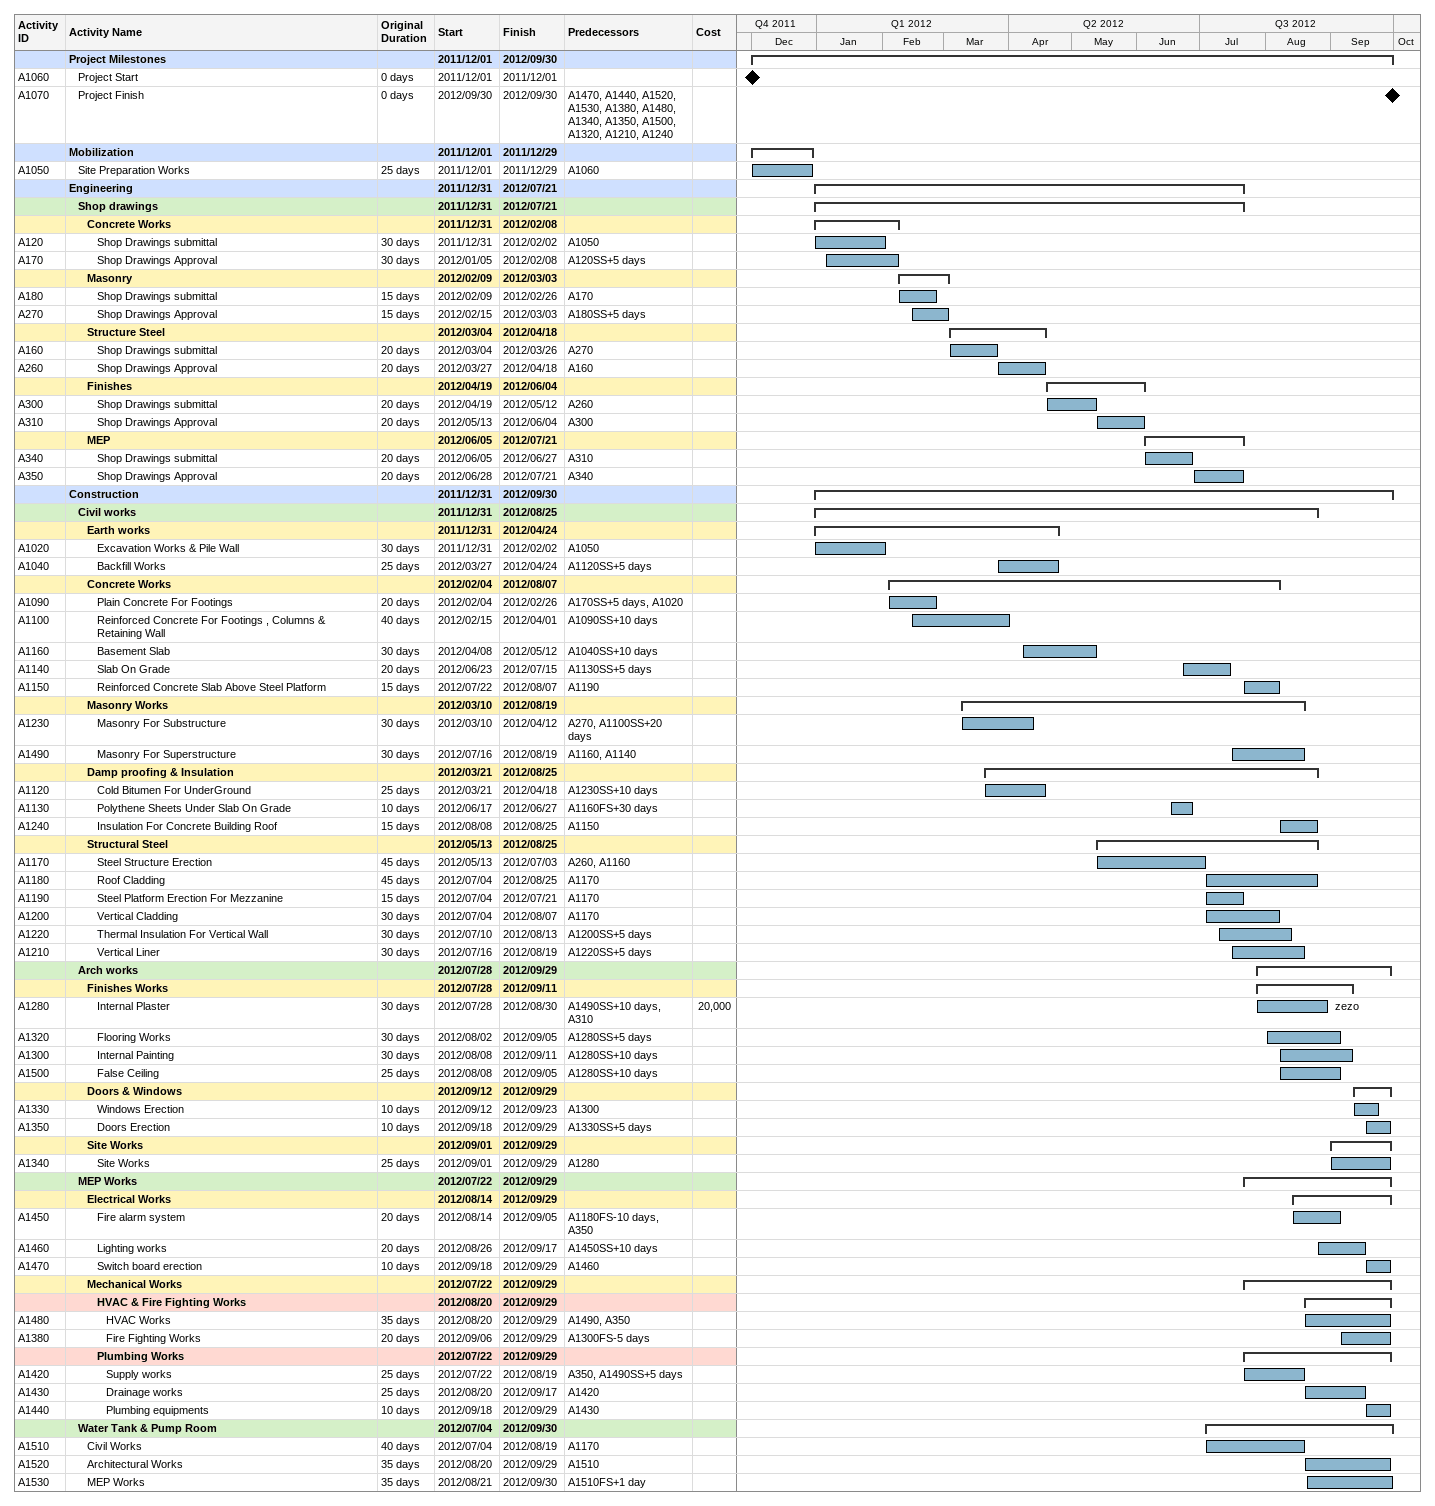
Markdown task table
| ID | Level | Task | Original duration | Start | Finish | Predecessors | Resources | Cost |
|---|---|---|---|---|---|---|---|---|
|  | 1 | **Project Milestones** |  | 2011-12-01 | 2012-09-30 |  |  |  |
| A1060 | 2 | Project Start | 0d | 2011-12-01 | 2011-12-01 |  |  |  |
| A1070 | 2 | Project Finish | 0d | 2012-09-30 | 2012-09-30 | A1470, A1440, A1520, A1530, A1380, A1480, A1340, A1350, A1500, A1320, A1210, A1240 |  |  |
|  | 1 | **Mobilization** |  | 2011-12-01 | 2011-12-29 |  |  |  |
| A1050 | 2 | Site Preparation Works | 25d | 2011-12-01 | 2011-12-29 | A1060 |  |  |
|  | 1 | **Engineering** |  | 2011-12-31 | 2012-07-21 |  |  |  |
|  | 2 | **Shop drawings** |  | 2011-12-31 | 2012-07-21 |  |  |  |
|  | 3 | **Concrete Works** |  | 2011-12-31 | 2012-02-08 |  |  |  |
| A120 | 4 | Shop Drawings submittal | 30d | 2011-12-31 | 2012-02-02 | A1050 |  |  |
| A170 | 4 | Shop Drawings Approval | 30d | 2012-01-05 | 2012-02-08 | A120SS+5d |  |  |
|  | 3 | **Masonry** |  | 2012-02-09 | 2012-03-03 |  |  |  |
| A180 | 4 | Shop Drawings submittal | 15d | 2012-02-09 | 2012-02-26 | A170 |  |  |
| A270 | 4 | Shop Drawings Approval | 15d | 2012-02-15 | 2012-03-03 | A180SS+5d |  |  |
|  | 3 | **Structure Steel** |  | 2012-03-04 | 2012-04-18 |  |  |  |
| A160 | 4 | Shop Drawings submittal | 20d | 2012-03-04 | 2012-03-26 | A270 |  |  |
| A260 | 4 | Shop Drawings Approval | 20d | 2012-03-27 | 2012-04-18 | A160 |  |  |
|  | 3 | **Finishes** |  | 2012-04-19 | 2012-06-04 |  |  |  |
| A300 | 4 | Shop Drawings submittal | 20d | 2012-04-19 | 2012-05-12 | A260 |  |  |
| A310 | 4 | Shop Drawings Approval | 20d | 2012-05-13 | 2012-06-04 | A300 |  |  |
|  | 3 | **MEP** |  | 2012-06-05 | 2012-07-21 |  |  |  |
| A340 | 4 | Shop Drawings submittal | 20d | 2012-06-05 | 2012-06-27 | A310 |  |  |
| A350 | 4 | Shop Drawings Approval | 20d | 2012-06-28 | 2012-07-21 | A340 |  |  |
|  | 1 | **Construction** |  | 2011-12-31 | 2012-09-30 |  |  |  |
|  | 2 | **Civil works** |  | 2011-12-31 | 2012-08-25 |  |  |  |
|  | 3 | **Earth works** |  | 2011-12-31 | 2012-04-24 |  |  |  |
| A1020 | 4 | Excavation Works & Pile Wall | 30d | 2011-12-31 | 2012-02-02 | A1050 |  |  |
| A1040 | 4 | Backfill Works | 25d | 2012-03-27 | 2012-04-24 | A1120SS+5d |  |  |
|  | 3 | **Concrete Works** |  | 2012-02-04 | 2012-08-07 |  |  |  |
| A1090 | 4 | Plain Concrete For Footings | 20d | 2012-02-04 | 2012-02-26 | A170SS+5d, A1020 |  |  |
| A1100 | 4 | Reinforced Concrete For Footings , Columns & Retaining Wall | 40d | 2012-02-15 | 2012-04-01 | A1090SS+10d |  |  |
| A1160 | 4 | Basement Slab | 30d | 2012-04-08 | 2012-05-12 | A1040SS+10d |  |  |
| A1140 | 4 | Slab On Grade | 20d | 2012-06-23 | 2012-07-15 | A1130SS+5d |  |  |
| A1150 | 4 | Reinforced Concrete Slab Above Steel Platform | 15d | 2012-07-22 | 2012-08-07 | A1190 |  |  |
|  | 3 | **Masonry Works** |  | 2012-03-10 | 2012-08-19 |  |  |  |
| A1230 | 4 | Masonry For Substructure | 30d | 2012-03-10 | 2012-04-12 | A270, A1100SS+20d |  |  |
| A1490 | 4 | Masonry For Superstructure | 30d | 2012-07-16 | 2012-08-19 | A1160, A1140 |  |  |
|  | 3 | **Damp proofing & Insulation** |  | 2012-03-21 | 2012-08-25 |  |  |  |
| A1120 | 4 | Cold Bitumen For UnderGround | 25d | 2012-03-21 | 2012-04-18 | A1230SS+10d |  |  |
| A1130 | 4 | Polythene Sheets Under Slab On Grade | 10d | 2012-06-17 | 2012-06-27 | A1160FS+30d |  |  |
| A1240 | 4 | Insulation For Concrete Building Roof | 15d | 2012-08-08 | 2012-08-25 | A1150 |  |  |
|  | 3 | **Structural Steel** |  | 2012-05-13 | 2012-08-25 |  |  |  |
| A1170 | 4 | Steel Structure Erection | 45d | 2012-05-13 | 2012-07-03 | A260, A1160 |  |  |
| A1180 | 4 | Roof Cladding | 45d | 2012-07-04 | 2012-08-25 | A1170 |  |  |
| A1190 | 4 | Steel Platform Erection For Mezzanine | 15d | 2012-07-04 | 2012-07-21 | A1170 |  |  |
| A1200 | 4 | Vertical Cladding | 30d | 2012-07-04 | 2012-08-07 | A1170 |  |  |
| A1220 | 4 | Thermal Insulation For Vertical Wall | 30d | 2012-07-10 | 2012-08-13 | A1200SS+5d |  |  |
| A1210 | 4 | Vertical Liner | 30d | 2012-07-16 | 2012-08-19 | A1220SS+5d |  |  |
|  | 2 | **Arch works** |  | 2012-07-28 | 2012-09-29 |  |  |  |
|  | 3 | **Finishes Works** |  | 2012-07-28 | 2012-09-11 |  |  |  |
| A1280 | 4 | Internal Plaster | 30d | 2012-07-28 | 2012-08-30 | A1490SS+10d, A310 | zezo | 20000 |
| A1320 | 4 | Flooring Works | 30d | 2012-08-02 | 2012-09-05 | A1280SS+5d |  |  |
| A1300 | 4 | Internal Painting | 30d | 2012-08-08 | 2012-09-11 | A1280SS+10d |  |  |
| A1500 | 4 | False Ceiling | 25d | 2012-08-08 | 2012-09-05 | A1280SS+10d |  |  |
|  | 3 | **Doors & Windows** |  | 2012-09-12 | 2012-09-29 |  |  |  |
| A1330 | 4 | Windows Erection | 10d | 2012-09-12 | 2012-09-23 | A1300 |  |  |
| A1350 | 4 | Doors Erection | 10d | 2012-09-18 | 2012-09-29 | A1330SS+5d |  |  |
|  | 3 | **Site Works** |  | 2012-09-01 | 2012-09-29 |  |  |  |
| A1340 | 4 | Site Works | 25d | 2012-09-01 | 2012-09-29 | A1280 |  |  |
|  | 2 | **MEP Works** |  | 2012-07-22 | 2012-09-29 |  |  |  |
|  | 3 | **Electrical Works** |  | 2012-08-14 | 2012-09-29 |  |  |  |
| A1450 | 4 | Fire alarm system | 20d | 2012-08-14 | 2012-09-05 | A1180FS-10d, A350 |  |  |
| A1460 | 4 | Lighting works | 20d | 2012-08-26 | 2012-09-17 | A1450SS+10d |  |  |
| A1470 | 4 | Switch board erection | 10d | 2012-09-18 | 2012-09-29 | A1460 |  |  |
|  | 3 | **Mechanical Works** |  | 2012-07-22 | 2012-09-29 |  |  |  |
|  | 4 | **HVAC & Fire Fighting Works** |  | 2012-08-20 | 2012-09-29 |  |  |  |
| A1480 | 5 | HVAC Works | 35d | 2012-08-20 | 2012-09-29 | A1490, A350 |  |  |
| A1380 | 5 | Fire Fighting Works | 20d | 2012-09-06 | 2012-09-29 | A1300FS-5d |  |  |
|  | 4 | **Plumbing Works** |  | 2012-07-22 | 2012-09-29 |  |  |  |
| A1420 | 5 | Supply works | 25d | 2012-07-22 | 2012-08-19 | A350, A1490SS+5d |  |  |
| A1430 | 5 | Drainage works | 25d | 2012-08-20 | 2012-09-17 | A1420 |  |  |
| A1440 | 5 | Plumbing equipments | 10d | 2012-09-18 | 2012-09-29 | A1430 |  |  |
|  | 2 | **Water Tank & Pump Room** |  | 2012-07-04 | 2012-09-30 |  |  |  |
| A1510 | 3 | Civil Works | 40d | 2012-07-04 | 2012-08-19 | A1170 |  |  |
| A1520 | 3 | Architectural Works | 35d | 2012-08-20 | 2012-09-29 | A1510 |  |  |
| A1530 | 3 | MEP Works | 35d | 2012-08-21 | 2012-09-30 | A1510FS+1d |  |  |
